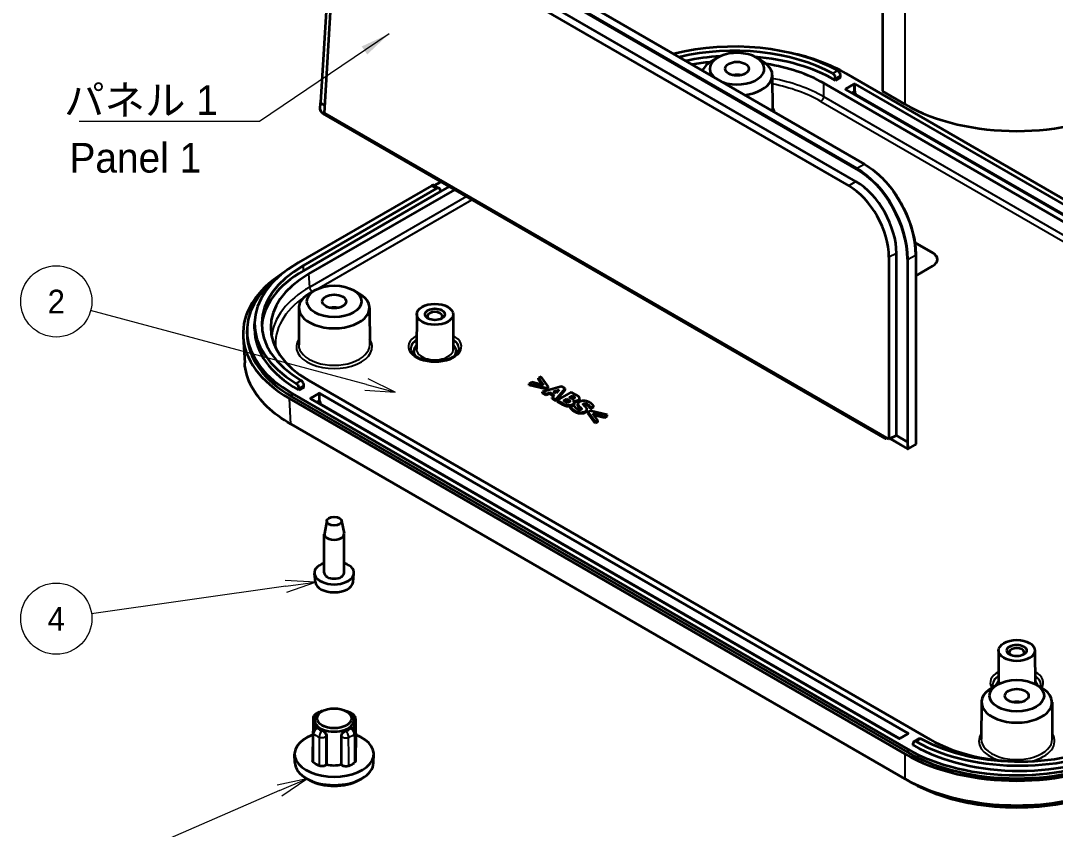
# Model space of a CAD drawing. Header units: millimetres. Extents: x 22 to 3190, y 12 to 574.
# Drawn here: x 352 to 482.8, y 123.3 to 225.4 of the extents above; entities that cross this region are included whole.
import ezdxf

# ---------------------------------------------------------------- set-up
doc = ezdxf.new("R2010")
doc.units = ezdxf.units.MM
doc.header["$LTSCALE"] = 1.5
for name, color, linetype, lineweight in [('Symbol (ISO)', 7, 'Continuous', 18), ('Visible (ISO)', 7, 'Continuous', 35), ('Visible Narrow (ISO)', 7, 'Continuous', 25)]:
    doc.layers.add(name, color=color, linetype=linetype, lineweight=lineweight)
doc.layers.add('Symbol (TK)', color=100, linetype='Continuous', lineweight=18, true_color=0x00ff3f)
doc.styles.add('Note Text (TK)', font='')
doc.styles.add('Note Text (TK2)', font='')
doc.styles.get('Note Text (TK)').set_extended_font_data('MS PGothic')
doc.styles.get('Note Text (TK2)').set_extended_font_data('MS PGothic')
doc.dimstyles.new('Default - Method 1b (TK)$7', dxfattribs={"dimscale": 1.5, "dimtxt": 2.5, "dimasz": 2.5, "dimexe": 1, "dimexo": 1.5, "dimgap": 1, "dimtad": 1, "dimtoh": 1, "dimrnd": 1e-08, "dimdsep": 46, "dimtxsty": 'Note Text (TK)', "dimcen": 0.09, "dimdle": 5, "dimclrd": 256, "dimclre": 100, "dimclrt": 7, "dimadec": 1, "dimazin": 1, "dimtfac": 1, "dimtmove": 0, "dimatfit": 3, "dimfxl": 1, "dimtolj": 1, "dimlwd": -1, "dimlwe": -1, "dimarcsym": 0})

# ---------------------------------------------------------------- blocks, each defined once
blk = doc.blocks.new('バルーン3')
at = {"layer": 'Symbol (TK)', "color": 100, "true_color": 0x00ff40}
for p, q in [((263.811, 119.648), (240.561, 125.878)), ((263.811, 119.648), (266.226, 119.001)), ((266.226, 119.001), (263.94, 120.131)), ((263.682, 119.165), (266.226, 119.001))]:
    blk.add_line(p, q, dxfattribs=at)
at = {"layer": 'Symbol (TK)'}
blk.add_circle((237.674, 126.651), 3, dxfattribs=at)
at = {"layer": 'Symbol (TK)', "color": 7, "insert": (237.674, 126.634), "char_height": 2, "attachment_point": 5, "style": 'Note Text (TK2)'}
blk.add_mtext('2', dxfattribs=at)
blk = doc.blocks.new('バルーン4')
at = {"layer": 'Symbol (TK)', "color": 100, "true_color": 0x00ff40}
for p, q in [((259.501, 103.017), (256.955, 103.163)), ((257.025, 102.667), (259.501, 103.017)), ((257.095, 102.172), (259.501, 103.017)), ((257.025, 102.667), (240.638, 100.356))]:
    blk.add_line(p, q, dxfattribs=at)
at = {"layer": 'Symbol (TK)'}
blk.add_circle((237.674, 99.938), 3, dxfattribs=at)
at = {"layer": 'Symbol (TK)', "color": 7, "insert": (237.674, 99.921), "char_height": 2, "attachment_point": 5, "style": 'Note Text (TK2)'}
blk.add_mtext('4', dxfattribs=at)
blk = doc.blocks.new('バルーン5')
at = {"layer": 'Symbol (TK)', "color": 100, "true_color": 0x00ff40}
for p, q in [((258.783, 86.46), (256.291, 85.923)), ((256.49, 85.464), (258.783, 86.46)), ((256.689, 85.005), (258.783, 86.46)), ((256.49, 85.464), (240.417, 78.486))]:
    blk.add_line(p, q, dxfattribs=at)
at = {"layer": 'Symbol (TK)'}
blk.add_circle((237.674, 77.295), 3, dxfattribs=at)
at = {"layer": 'Symbol (TK)', "color": 7, "insert": (237.674, 77.289), "char_height": 2, "attachment_point": 5, "style": 'Note Text (TK2)'}
blk.add_mtext('5', dxfattribs=at)

msp = doc.modelspace()

# ---------------------------------------------------------------- linework, layer by layer
at = {"layer": 'Visible (ISO)'}
for p, q in [((399.1841, 241.6494), (458.6608, 207.3106)), ((457.5745, 205.1152), (398.0979, 239.4541)), ((460.9403, 239.5493), (460.928, 216.5094)), ((397.1781, 238.923), (456.6547, 204.5842)), ((391.249, 237.3777), (389.9025, 215.0782)), ((390.39, 213.755), (391.7325, 235.9905)), ((440.1166, 220.783), (439.4096, 220.3791)), ((444.9699, 220.783), (445.677, 220.3791)), ((446.9985, 218.5602), (447.0275, 214.027)), ((455.6247, 218.2649), (455.6247, 218.5099)), ((534.1136, 173.8475), (456.3318, 218.7548)), ((453.4963, 217.5342), (531.9994, 172.2104)), ((454.9883, 217.8975), (454.9176, 217.9383)), ((455.6247, 218.2649), (454.9883, 217.8975)), ((454.9883, 217.8975), (454.9883, 218.1424)), ((456.2965, 216.8156), (457.3218, 217.4076)), ((457.4632, 217.4076), (531.7801, 174.5007)), ((530.6134, 173.8271), (456.2965, 216.734)), ((463.7651, 214.8715), (460.928, 216.5094)), ((389.8781, 214.2832), (389.9025, 215.0772)), ((389.9316, 215.0338), (389.9317, 215.0338)), ((389.9317, 215.0338), (390.4491, 214.735)), ((390.2108, 213.6922), (461.2673, 172.6677)), ((461.7429, 172.5594), (390.39, 213.755)), ((403.9352, 204.5886), (387.1061, 194.8723)), ((387.7425, 194.5049), (404.5716, 204.2212)), ((388.4425, 193.4393), (406.8661, 204.0762)), ((404.2816, 204.6253), (405.0984, 205.0968)), ((404.9216, 204.2558), (404.2852, 204.6233)), ((406.159, 204.4845), (405.0666, 203.8537)), ((405.0666, 203.8537), (387.7425, 193.8517)), ((405.0666, 203.8537), (405.0666, 203.9354)), ((465.0119, 197.4135), (467.292, 196.097)), ((465.0183, 197.3689), (467.292, 196.0562)), ((461.7452, 195.5687), (461.7429, 172.5594)), ((462.6937, 173.0246), (462.696, 196.0448)), ((465.1297, 195.8557), (465.1273, 171.9353)), ((467.292, 194.464), (465.1294, 193.2155)), ((389.2049, 191.3892), (388.4979, 190.9852)), ((394.0582, 191.3892), (394.7653, 190.9852)), ((387.1764, 189.1663), (387.1465, 184.5111)), ((396.0868, 189.1663), (396.1166, 184.5111)), ((402.0595, 188.3452), (402.0313, 183.9506)), ((406.6595, 188.3452), (406.6877, 183.9506)), ((381.5704, 186.5032), (381.5704, 187.1564)), ((380.6169, 185.8908), (380.6169, 186.2991)), ((380.1219, 185.4883), (380.3195, 182.2213)), ((417.7902, 180.4549), (417.4622, 180.2655)), ((418.6813, 179.2093), (417.7902, 180.4549)), ((387.8132, 179.1139), (387.8132, 179.3589)), ((466.9456, 134.6516), (388.4425, 179.9753)), ((416.5912, 179.7627), (416.2631, 179.5733)), ((416.2631, 179.41), (416.2631, 179.5733)), ((416.2631, 179.5733), (418.4205, 179.0588)), ((418.4205, 178.8955), (416.2631, 179.41)), ((418.0911, 179.3996), (416.5912, 179.7627)), ((417.4622, 180.2655), (418.0911, 179.3996)), ((417.4622, 180.1022), (417.4622, 180.2655)), ((417.9472, 179.4344), (417.4622, 180.1022)), ((420.343, 179.2391), (417.9779, 178.5634)), ((418.4205, 179.0588), (418.6813, 179.2093)), ((418.6813, 179.046), (418.6813, 179.2093)), ((420.8272, 178.9596), (420.343, 179.2391)), ((386.3283, 178.3382), (464.11, 133.4309)), ((464.11, 133.0227), (386.3283, 177.93)), ((387.1768, 178.7465), (387.1061, 178.7873)), ((387.8132, 179.1139), (387.1768, 178.7465)), ((387.1768, 178.7465), (387.1768, 178.9914)), ((388.6617, 177.7667), (389.687, 178.3586)), ((389.8285, 178.3586), (464.1454, 135.4517)), ((417.9779, 178.5634), (418.422, 178.307)), ((417.9779, 178.4001), (417.9779, 178.5634)), ((418.422, 178.1437), (417.9779, 178.4001)), ((418.4205, 178.8955), (418.4205, 179.0588)), ((418.6813, 179.046), (418.4205, 178.8955)), ((418.422, 178.307), (418.8947, 178.4509)), ((418.422, 178.1437), (418.422, 178.307)), ((418.8947, 178.2876), (418.422, 178.1437)), ((418.8947, 178.4509), (419.4506, 178.13)), ((418.8947, 178.2876), (418.8947, 178.4509)), ((419.3523, 178.0234), (418.8947, 178.2876)), ((419.4506, 178.13), (419.1999, 177.8579)), ((419.1999, 177.8579), (419.6568, 177.5941)), ((419.1999, 177.6946), (419.1999, 177.8579)), ((419.3116, 178.5808), (420.078, 178.8132)), ((419.674, 178.3715), (419.3116, 178.5808)), ((419.8713, 178.5872), (419.497, 178.4737)), ((419.6568, 177.5941), (420.8272, 178.9596)), ((420.8272, 178.7963), (419.6568, 177.4308)), ((420.078, 178.8132), (419.674, 178.3715)), ((421.6008, 178.5129), (419.833, 177.4923)), ((420.8272, 178.7963), (420.8272, 178.9596)), ((421.3444, 177.8554), (421.7197, 178.0721)), ((421.4003, 177.8232), (421.3444, 177.8554)), ((421.7197, 177.9088), (421.4862, 177.774)), ((422.224, 178.1532), (421.6008, 178.5129)), ((421.7197, 177.9088), (421.7197, 178.0721)), ((421.7197, 178.0721), (421.7498, 178.0547)), ((421.7498, 177.8914), (421.7197, 177.9088)), ((422.0091, 177.797), (422.0091, 177.8786)), ((463.7651, 132.8136), (385.9661, 177.7308)), ((462.9786, 134.7781), (388.6617, 177.685)), ((419.6568, 177.4308), (419.1999, 177.6946)), ((419.6568, 177.4308), (419.6568, 177.5941)), ((419.833, 177.4923), (420.5393, 177.0846)), ((419.833, 177.329), (419.833, 177.4923)), ((420.5393, 176.9213), (419.833, 177.329)), ((420.5966, 177.4237), (421.0421, 177.6809)), ((420.6209, 177.4096), (420.5966, 177.4237)), ((421.0421, 177.5176), (420.7383, 177.3422)), ((421.0421, 177.5176), (421.0421, 177.6809)), ((421.0421, 177.6809), (421.1238, 177.6338)), ((421.1238, 177.4705), (421.0421, 177.5176)), ((421.4046, 177.3087), (421.4046, 177.4501)), ((421.9303, 176.8886), (421.5091, 176.6454)), ((421.5091, 176.4821), (421.5091, 176.6454)), ((421.8544, 177.4452), (421.863, 177.4501)), ((421.863, 177.4375), (421.863, 177.4501)), ((421.9704, 176.8654), (421.9303, 176.8886)), ((421.9767, 177.0633), (421.9767, 177.2266)), ((422.4342, 176.8552), (422.4342, 177.0185)), ((422.654, 177.578), (422.654, 177.7413)), ((423.9803, 176.5718), (424.019, 176.5494)), ((423.9803, 176.4085), (423.9803, 176.5718)), ((424.019, 176.5494), (424.4229, 176.7827)), ((424.4229, 176.6194), (424.019, 176.3861)), ((424.019, 176.3861), (424.019, 176.5494)), ((424.4229, 176.6194), (424.4229, 176.7827)), ((423.5749, 176.1881), (423.5749, 176.3514)), ((423.9831, 176.1483), (423.7224, 175.9978)), ((423.7224, 175.8345), (423.7224, 175.9978)), ((423.7224, 175.9978), (424.6135, 174.7522)), ((424.6135, 174.5889), (423.7224, 175.8345)), ((424.019, 176.3861), (423.9803, 176.4085)), ((426.1406, 175.6339), (423.9831, 176.1483)), ((424.3098, 175.8076), (425.8125, 175.4445)), ((424.9415, 174.9416), (424.3098, 175.8076)), ((425.8125, 175.2812), (424.4544, 175.6093)), ((425.8125, 175.4445), (426.1406, 175.6339)), ((426.1406, 175.4706), (425.8125, 175.2812)), ((425.8125, 175.2812), (425.8125, 175.4445)), ((426.1406, 175.4706), (426.1406, 175.6339)), ((463.7404, 129.6754), (386.1884, 174.4501)), ((424.6135, 174.7522), (424.9415, 174.9416)), ((424.9415, 174.7783), (424.6135, 174.5889)), ((424.6135, 174.5889), (424.6135, 174.7522)), ((424.9415, 174.7783), (424.9415, 174.9416)), ((461.4647, 172.72), (461.3646, 172.6662)), ((462.6937, 173.0246), (461.7429, 172.5594)), ((461.8934, 172.633), (464.0834, 171.3686)), ((462.6937, 173.0246), (464.038, 172.2485)), ((464.038, 172.2485), (464.0381, 172.2484)), ((464.1807, 171.3671), (465.0746, 171.8472)), ((390.6972, 162.2719), (390.3891, 160.6585)), ((392.5659, 162.2719), (392.874, 160.6585)), ((390.3816, 155.6804), (390.3816, 160.5794)), ((392.8816, 155.6804), (392.8816, 160.5794)), ((389.2508, 154.5249), (389.1364, 155.5912)), ((394.0123, 154.5249), (394.1268, 155.5912)), ((475.5986, 145.8874), (475.5714, 141.6374)), ((480.1986, 145.8874), (480.2258, 141.6374)), ((475.472, 141.5829), (474.7649, 141.1789)), ((480.3252, 141.5829), (481.0323, 141.1789)), ((473.4434, 139.3601), (473.4135, 134.7048)), ((482.3538, 139.3601), (482.3837, 134.7048)), ((388.9684, 137.3062), (388.959, 135.7582)), ((390.1044, 138.2003), (389.8923, 138.0791)), ((393.1587, 138.2003), (393.3709, 138.0791)), ((389.1588, 137.0696), (389.1521, 136.0264)), ((389.4296, 136.1493), (389.3896, 136.1401)), ((393.8006, 136.1117), (393.8398, 136.1019)), ((394.1043, 137.0696), (394.1115, 135.9513)), ((394.3395, 137.2707), (394.3615, 133.6807)), ((388.9237, 135.5589), (388.9017, 131.9589)), ((390.65, 135.0981), (390.6408, 131.4933)), ((392.554, 131.477), (392.5455, 135.082)), ((394.2947, 135.5233), (394.3165, 131.9229)), ((464.1454, 135.3701), (463.1201, 134.7781)), ((465.5571, 134.7621), (464.9207, 134.3947)), ((464.8171, 133.9208), (464.8171, 134.1658)), ((464.8878, 133.88), (464.8171, 133.9208)), ((386.6546, 131.7216), (386.632, 132.7829)), ((396.6085, 131.7216), (396.6312, 132.7829)), ((390.6408, 131.4933), (390.629, 131.4775)), ((392.565, 131.461), (392.554, 131.477)), ((388.5284, 129.4924), (388.1752, 129.6893)), ((394.7347, 129.4924), (395.088, 129.6893))]:
    msp.add_line(p, q, dxfattribs=at)
for centre, radius, start, end in [((461.3173, 172.7543), 0.1, 240, 298.23701), ((464.1334, 171.4552), 0.1, 240, 298.23701), ((465.0273, 171.9353), 0.1, 298.23701, 359.994392), ((391.6316, 157.2318), 4, 259.468428, 280.531572), ((389.5684, 137.3026), 0.6, 127.648835, 179.652603), ((390.1492, 137.6281), 0.6, 89.481638, 112.098544), ((393.1756, 137.6023), 0.6, 66.631801, 91.887847), ((393.7395, 137.267), 0.6, 0.351639, 50.615344), ((389.5237, 135.5553), 0.6, 102.909818, 179.649347), ((393.6947, 135.5197), 0.6, 0.34635, 76.006685)]:
    msp.add_arc(centre, radius, start, end, dxfattribs=at)
for centre, major_axis, ratio, start_param, end_param in [((442.1897, 211.243), (-18.9, 0), 0.57735027, 3.94815642, 5.1280125), ((442.1897, 211.243), (18, 0), 0.57735027, 0.80762222, 1.96696507), ((442.5433, 219.3672), (-3.45, 0), 0.57735027, 1.00192683, 6.85205481), ((442.5433, 210.794), (19.5, 0), 0.57735027, 0.78539816, 1.22089547), ((442.1897, 210.5898), (-18, 0), 0.57735027, 4.81161772, 5.06001801), ((441.8362, 210.7858), (-16.5, 0), 0.5780539, 4.87810831, 5.01726107), ((442.5433, 218.5507), (-4.4552, 0), 0.57735027, 5.49252352, 6.05855382), ((442.5433, 218.5507), (4.4552, 0), 0.57735027, 4.93702046, 7.07384709), ((442.1897, 210.5898), (-18, 0), 0.57735027, 3.92699082, 4.566657), ((441.8362, 210.7858), (-16.5, 0), 0.5780539, 3.9275998, 4.4414363), ((442.5433, 217.7342), (1.5, 0), 0.57735027, 1.23095942, 1.91063324), ((454.6348, 218.3466), (0.25, -0.433), 0.57735027, 0.78539816, 1.42889927), ((455.2712, 218.714), (-0.25, 0.433), 0.57735027, 3.92699082, 4.57049193), ((457.3925, 217.3668), (-0.1, 0), 0.57735027, 3.92699082, 5.49778714), ((456.3672, 216.7748), (-0.1, 0), 0.57735027, 5.49778714, 7.06858347), ((390.0024, 215.0732), (0.0999, -0.0045), 0.58691463, 3.13288262, 3.9524757), ((477.8986, 223.0514), (20, 0), 0.5780539, 3.9275998, 5.49717816), ((403.9352, 204.017), (0.35, 0.6062), 0.57735027, 0, 0.78539816), ((404.5716, 203.6496), (0.35, 0.6062), 0.57735027, 5.49778714, 7.06858347), ((456.4708, 198.395), (3.5269, -6.5675), 0.5971478, 0.83824004, 2.37426777), ((457.3895, 198.8884), (-3.5484, 6.6075), 0.5971478, 3.97983269, 5.51586042), ((400.4704, 187.1564), (-18.9, 0), 0.57735027, 5.49778714, 7.04741787), ((465.8778, 195.2805), (2, 0), 0.57735027, 5.49778714, 7.06858347), ((465.8778, 195.2397), (2, 0), 0.57735027, 0.01767859, 0.78539816), ((400.1341, 185.8908), (-20.0244, 0), 0.5766475, 5.55564647, 7.06797448), ((400.4704, 187.1564), (-18, 0), 0.57735027, 5.49778714, 7.04635942), ((400.4704, 186.5032), (-18, 0), 0.57735027, 5.49778714, 6.25175316), ((400.1169, 186.2991), (-19.5, 0), 0.57735027, 5.6091927, 7.06858347), ((400.1311, 186.7073), (-16.5201, 0), 0.5766475, 5.49839613, 7.06797448), ((391.6316, 189.1568), (-4.4552, 0), 0.57735027, 5.49252352, 10.21543974), ((391.6316, 188.3403), (1.5, 0), 0.57735027, 1.23095942, 1.91063324), ((404.3595, 188.0954), (-0.95, 0), 0.57735027, 2.50375661, 6.92102135), ((400.1169, 185.8908), (-19.5, 0), 0.57735027, 0, 0.78539816), ((400.4704, 186.5032), (-18.9, 0), 0.57735027, 0, 0.78539816), ((404.3595, 183.6455), (-2.68, 0), 0.57735027, 5.76276025, 6.64540414), ((404.3595, 183.6455), (2.68, 0), 0.57735027, 5.92096648, 6.80361036), ((386.8232, 179.1956), (0.25, -0.433), 0.57735027, 0.78539816, 1.42889927), ((387.4596, 179.563), (-0.25, 0.433), 0.57735027, 3.92699082, 4.57049193), ((389.7577, 178.3178), (-0.1, 0), 0.57735027, 3.92699082, 5.49778714), ((388.7324, 177.7259), (-0.1, 0), 0.57735027, 5.49778714, 7.06858347), ((464.1087, 172.2879), (0.1, 0.0015), 0.54677572, 3.91953795, 5.49033418), ((391.6316, 160.5794), (-1.25, 0), 0.57735027, 6.17336313, 9.53460014), ((391.6316, 155.6804), (-2.5, 0), 0.57735027, 5.23598776, 10.47197551), ((391.6316, 155.6804), (-1.25, 0), 0.57735027, 0, 3.14159265), ((391.6316, 154.61), (-2.3853, 0), 0.57735027, 0.06190336, 3.0796893), ((477.8986, 145.6375), (-0.95, 0), 0.57735027, 2.50375661, 6.92102135), ((477.8986, 141.1876), (-2.68, 0), 0.57735027, 5.76276025, 6.10461698), ((477.8986, 141.1876), (2.68, 0), 0.57735027, 0.17856832, 0.52042505), ((477.8986, 139.3505), (-4.4552, 0), 0.57735027, 5.49252352, 10.21543974), ((477.8986, 138.534), (1.5, 0), 0.57735027, 1.23095942, 1.91063324), ((391.6316, 137.0643), (-2.4728, 0), 0.57735027, 5.49252352, 10.21543974), ((391.6316, 136.901), (2.4738, 0), 0.57735027, 3.76449751, 4.05992954), ((391.6316, 136.901), (2.4738, 0), 0.57735027, 5.33529383, 5.63072587), ((391.6316, 132.8185), (5, 0), 0.57735027, 2.14356424, 7.27870533), ((463.0494, 134.819), (0.1, 0), 0.57735027, 3.92699082, 5.49778714), ((464.0747, 135.4109), (0.1, 0), 0.57735027, 5.49778714, 7.06858347), ((478.2522, 142.2491), (18, 0), 0.57735027, 3.94921487, 5.49778714), ((477.8986, 141.3918), (-19.5, 0), 0.57735027, 0.78539816, 2.35619449), ((465.1707, 133.9616), (-0.25, 0.433), 0.57735027, 0.14189705, 0.78539816), ((478.2522, 141.5959), (-18.9, 0), 0.57735027, 0.78539816, 2.35619449), ((478.2522, 142.2491), (-18.9, 0), 0.57735027, 0.80656376, 2.35619449), ((478.6057, 141.4), (16.5, 0), 0.5780539, 3.9275998, 4.73074737), ((477.8986, 140.9935), (-20, 0), 0.5780539, 0.78600715, 2.3555855), ((477.8986, 140.9835), (-19.5, 0), 0.57735027, 0.78539816, 2.35619449), ((391.6316, 131.757), (4.9773, 0), 0.57735027, 3.15393556, 6.2708424), ((391.6316, 132.8185), (-3.2, 0), 0.57735027, 0.61078922, 0.93045252), ((391.6316, 132.8185), (-2.5, 0), 0.57735027, 1.16331995, 1.94871811), ((391.6316, 132.8185), (-3.2, 0), 0.57735027, 2.18158554, 2.50124885), ((391.6316, 131.3489), (4.4686, 0), 0.57735027, 3.94475696, 5.480021)]:
    msp.add_ellipse(centre, major_axis=major_axis, ratio=ratio, start_param=start_param, end_param=end_param, dxfattribs=at)
for centre, major_axis in [((442.5433, 219.3672), (-1.5, 0)), ((391.6316, 189.9733), (-3.45, 0)), ((391.6316, 189.9733), (-1.5, 0)), ((404.3595, 188.3403), (-2.3, 0)), ((404.3595, 188.3403), (-1.25, 0)), ((391.6316, 162.2124), (-0.94, 0)), ((477.8986, 145.8825), (-2.3, 0)), ((477.8986, 145.8825), (-1.25, 0)), ((477.8986, 140.167), (-3.45, 0)), ((477.8986, 140.167), (-1.5, 0)), ((391.6316, 137.3093), (-2.1712, 0))]:
    msp.add_ellipse(centre, major_axis=major_axis, ratio=0.57735027, dxfattribs=at)
for points, degree, knots in [([(454.6316, 218.753), (454.677, 218.7279), (454.7252, 218.6908), (454.8133, 218.5995), (454.8533, 218.5452), (454.8964, 218.4708), (454.9074, 218.4498), (454.9176, 218.4282)], 3, [0.0753607479, 0.0753607479, 0.0753607479, 0.0753607479, 0.0941965026, 0.0941965026, 0.1130322572, 0.1130322572, 0.1199794228, 0.1199794228, 0.1199794228, 0.1199794228]), ([(455.554, 218.7956), (455.5438, 218.8172), (455.5327, 218.8383), (455.4897, 218.9126), (455.4497, 218.9669), (455.3616, 219.0583), (455.3135, 219.0954), (455.2682, 219.1205)], 3, [-0.1199769238, -0.1199769238, -0.1199769238, -0.1199769238, -0.1130298143, -0.1130298143, -0.0941941917, -0.0941941917, -0.0753585691, -0.0753585691, -0.0753585691, -0.0753585691]), ([(390.2108, 213.6922), (390.1725, 213.7143), (390.1361, 213.7424), (390.0683, 213.8075), (390.037, 213.8446), (389.9814, 213.9248), (389.9571, 213.9679), (389.9174, 214.0568), (389.902, 214.1026), (389.8817, 214.1939), (389.8768, 214.2393), (389.8781, 214.2832)], 3, [0, 0, 0, 0, 0.32111298, 0.32111298, 0.64222597, 0.64222597, 0.96333895, 0.96333895, 1.28445193, 1.28445193, 1.60556492, 1.60556492, 1.60556492, 1.60556492]), ([(458.6608, 207.3106), (459.3494, 206.913), (460.0324, 206.3915), (461.3259, 205.1491), (461.9362, 204.4284), (463.0283, 202.8545), (463.5099, 202.0015), (464.3001, 200.2419), (464.6085, 199.3355), (465.0233, 197.5528), (465.1297, 196.6767), (465.1297, 195.8557)], 3, [1.57079633, 1.57079633, 1.57079633, 1.57079633, 1.87800187, 1.87800187, 2.18520742, 2.18520742, 2.49241297, 2.49241297, 2.79961851, 2.79961851, 3.10682406, 3.10682406, 3.10682406, 3.10682406]), ([(407.4095, 184.0129), (407.4095, 183.8232), (407.3448, 183.6294), (407.0862, 183.2784), (406.9209, 183.1245), (406.5097, 182.8546), (406.2687, 182.7374), (405.728, 182.5478), (405.4281, 182.4757), (404.7993, 182.3867), (404.4702, 182.3702), (403.8189, 182.3957), (403.4968, 182.4378), (402.8954, 182.5749), (402.6161, 182.6698), (402.1304, 182.8981), (401.9236, 183.0312), (401.5979, 183.316), (401.48, 183.4672), (401.3403, 183.7502), (401.3095, 183.882), (401.3095, 184.0129)], 3, [5.49778714, 5.49778714, 5.49778714, 5.49778714, 5.89999016, 5.89999016, 6.21933772, 6.21933772, 6.52278106, 6.52278106, 6.82819622, 6.82819622, 7.13620165, 7.13620165, 7.4448295, 7.4448295, 7.75187907, 7.75187907, 8.05592766, 8.05592766, 8.3617475, 8.3617475, 8.6393798, 8.6393798, 8.6393798, 8.6393798]), ([(386.1637, 174.4643), (383.876, 175.785), (382.1556, 177.4311), (380.6779, 180.1892), (380.3815, 181.2029), (380.3196, 182.2214)], 3, [-0.7830483, -0.7830483, -0.7830483, -0.7830483, -0.298898562, -0.298898562, -0.03477827, -0.03477827, -0.03477827, -0.03477827]), ([(386.8262, 179.6055), (386.8697, 179.5794), (386.9163, 179.5413), (387.0024, 179.4488), (387.042, 179.3943), (387.0848, 179.3198), (387.0959, 179.2988), (387.1061, 179.2772)], 3, [0.0753585691, 0.0753585691, 0.0753585691, 0.0753585691, 0.0941941917, 0.0941941917, 0.1130298143, 0.1130298143, 0.1199769238, 0.1199769238, 0.1199769238, 0.1199769238]), ([(387.7425, 179.6446), (387.7323, 179.6662), (387.7212, 179.6873), (387.6784, 179.7618), (387.6388, 179.8163), (387.5527, 179.9088), (387.5062, 179.9468), (387.4628, 179.973)], 3, [-0.1199794228, -0.1199794228, -0.1199794228, -0.1199794228, -0.1130322572, -0.1130322572, -0.0941965026, -0.0941965026, -0.0753607479, -0.0753607479, -0.0753607479, -0.0753607479]), ([(421.9721, 177.7558), (421.9532, 177.7716), (421.8687, 177.8228), (421.7498, 177.8914)], 2, [0.56044006, 0.56044006, 0.56044006, 1, 2, 2, 2]), ([(421.3942, 177.2989), (421.3675, 177.3267), (421.2412, 177.4026), (421.1238, 177.4705)], 2, [0.18240068, 0.18240068, 0.18240068, 1, 2, 2, 2]), ([(421.9767, 177.0633), (421.9767, 177.056), (421.9675, 176.9304), (421.787, 176.8262)], 2, [0.93814433, 0.93814433, 0.93814433, 1, 2, 2, 2]), ([(422.4847, 177.3646), (422.3558, 177.2901), (422.0806, 177.2551), (421.9725, 177.2675)], 2, [0, 0, 0, 1, 1.66298984, 1.66298984, 1.66298984]), ([(422.654, 177.578), (422.654, 177.541), (422.5964, 177.4291), (422.4847, 177.3646)], 2, [0.53781513, 0.53781513, 0.53781513, 1, 2, 2, 2]), ([(423.5749, 176.1881), (423.5749, 176.1687), (423.5491, 176.0338), (423.3657, 175.9279)], 2, [0.83937824, 0.83937824, 0.83937824, 1, 2, 2, 2]), ([(386.1884, 174.4501), (386.1842, 174.4525), (386.1801, 174.4548), (386.1719, 174.4596), (386.1678, 174.462), (386.1637, 174.4643)], 3, [-0.78478917581, -0.78478917581, -0.78478917581, -0.78478917581, -0.78391873811, -0.78391873811, -0.7830483004, -0.7830483004, -0.7830483004, -0.7830483004]), ([(389.2019, 137.7776), (389.2445, 137.8105), (389.2883, 137.8421), (389.3782, 137.903), (389.4243, 137.9324), (389.5187, 137.9887), (389.567, 138.0158), (389.6656, 138.0677), (389.7159, 138.0925), (389.8183, 138.1399), (389.8705, 138.1625), (389.9235, 138.184)], 3, [2.983883404, 2.983883404, 2.983883404, 2.983883404, 3.046967104, 3.046967104, 3.110050804, 3.110050804, 3.173134503, 3.173134503, 3.236218203, 3.236218203, 3.299301903, 3.299301903, 3.299301903, 3.299301903]), ([(393.4136, 138.1531), (393.4658, 138.1305), (393.5171, 138.1069), (393.6177, 138.0574), (393.6671, 138.0315), (393.7638, 137.9775), (393.8111, 137.9494), (393.9034, 137.8909), (393.9485, 137.8605), (394.0362, 137.7974), (394.0788, 137.7647), (394.1202, 137.7307)], 3, [4.554679731, 4.554679731, 4.554679731, 4.554679731, 4.617763431, 4.617763431, 4.680847131, 4.680847131, 4.74393083, 4.74393083, 4.80701453, 4.80701453, 4.87009823, 4.87009823, 4.87009823, 4.87009823]), ([(389.4297, 136.1491), (389.4485, 136.1534), (389.4705, 136.1517), (389.5331, 136.1313), (389.5774, 136.1038), (389.6221, 136.068), (389.6222, 136.0679), (389.6224, 136.0678)], 3, [0.238043755, 0.238043755, 0.238043755, 0.238043755, 0.252913928, 0.252913928, 0.2757891598, 0.2757891598, 0.2758675827, 0.2758675827, 0.2758675827, 0.2758675827]), ([(393.5973, 136.0339), (393.5974, 136.034), (393.5976, 136.0341), (393.644, 136.0691), (393.6904, 136.0958), (393.7566, 136.1154), (393.7803, 136.1165), (393.8005, 136.1115)], 3, [-0.0910064301, -0.0910064301, -0.0910064301, -0.0910064301, -0.0909280072, -0.0909280072, -0.0680527755, -0.0680527755, -0.0528394013, -0.0528394013, -0.0528394013, -0.0528394013]), ([(390.1296, 135.7661), (390.1298, 135.7661), (390.13, 135.766), (390.1908, 135.7391), (390.2578, 135.7003), (390.3847, 135.6045), (390.4445, 135.5474), (390.5394, 135.4312), (390.581, 135.3646), (390.6364, 135.229), (390.6501, 135.1598), (390.65, 135.0981)], 3, [-0.0910064301, -0.0910064301, -0.0910064301, -0.0910064301, -0.0909280072, -0.0909280072, -0.0680527755, -0.0680527755, -0.0451775437, -0.0451775437, -0.0225887718, -0.0225887718, 0, 0, 0, 0]), ([(392.5455, 135.082), (392.5454, 135.1437), (392.5593, 135.2126), (392.6154, 135.3473), (392.6576, 135.4131), (392.754, 135.5277), (392.8147, 135.5838), (392.9439, 135.6774), (393.0122, 135.715), (393.0744, 135.7408), (393.0746, 135.7409), (393.0748, 135.741)], 3, [0.1848611526, 0.1848611526, 0.1848611526, 0.1848611526, 0.2074499244, 0.2074499244, 0.2300386963, 0.2300386963, 0.252913928, 0.252913928, 0.2757891598, 0.2757891598, 0.2758675827, 0.2758675827, 0.2758675827, 0.2758675827]), ([(465.5571, 134.7621), (465.5571, 134.7621), (465.5571, 134.7621), (465.5886, 134.7803), (465.6286, 134.7889), (465.7167, 134.7808), (465.7648, 134.7642), (465.8102, 134.7391)], 3, [-0.1130328633, -0.1130328633, -0.1130328633, -0.1130328633, -0.1130322572, -0.1130322572, -0.0941965026, -0.0941965026, -0.0753607479, -0.0753607479, -0.0753607479, -0.0753607479]), ([(394.3615, 133.6807), (394.3616, 133.6609), (394.3588, 133.6411), (394.3442, 133.5915), (394.3286, 133.5624), (394.3067, 133.5349)], 3, [0.0365512517, 0.0365512517, 0.0365512517, 0.0365512517, 0.0468767589, 0.0468767589, 0.0626773697, 0.0626773697, 0.0626773697, 0.0626773697]), ([(465.1737, 134.3716), (465.1283, 134.3967), (465.0802, 134.4134), (464.9922, 134.4214), (464.9522, 134.4128), (464.9091, 134.388), (464.898, 134.3797), (464.8878, 134.3699)], 3, [0.0753585691, 0.0753585691, 0.0753585691, 0.0753585691, 0.0941941917, 0.0941941917, 0.1130298143, 0.1130298143, 0.1199769238, 0.1199769238, 0.1199769238, 0.1199769238]), ([(389.0101, 131.759), (388.9653, 131.7959), (388.9335, 131.8376), (388.9064, 131.907), (388.9015, 131.9329), (388.9017, 131.9589)], 3, [0, 0, 0, 0, 0.02343837, 0.02343837, 0.0369776049, 0.0369776049, 0.0369776049, 0.0369776049]), ([(390.629, 131.4775), (390.5981, 131.4361), (390.5534, 131.3986), (390.4416, 131.3355), (390.3756, 131.3106), (390.2308, 131.2768), (390.1533, 131.2682), (390.0115, 131.2686), (389.9483, 131.2746), (389.8275, 131.2979), (389.7707, 131.3151), (389.7197, 131.337)], 3, [0, 0, 0, 0, 0.023439319, 0.023439319, 0.046878463, 0.046878463, 0.070317259, 0.070317259, 0.089419158, 0.089419158, 0.108521052, 0.108521052, 0.108521052, 0.108521052]), ([(393.4668, 131.3051), (393.4028, 131.2792), (393.3307, 131.2608), (393.1782, 131.241), (393.0994, 131.2398), (392.9453, 131.2549), (392.8716, 131.271), (392.7513, 131.3143), (392.7029, 131.3386), (392.6213, 131.3951), (392.5885, 131.4269), (392.565, 131.461)], 3, [0, 0, 0, 0, 0.02343837, 0.02343837, 0.046876759, 0.046876759, 0.070315421, 0.070315421, 0.08941818, 0.08941818, 0.108520995, 0.108520995, 0.108520995, 0.108520995]), ([(394.3165, 131.9229), (394.3165, 131.9219), (394.3165, 131.9209), (394.3162, 131.8832), (394.3057, 131.8467), (394.2653, 131.777), (394.2357, 131.7442), (394.1976, 131.7147)], 3, [0.0698114962, 0.0698114962, 0.0698114962, 0.0698114962, 0.0703172589, 0.0703172589, 0.0894191582, 0.0894191582, 0.1085210517, 0.1085210517, 0.1085210517, 0.1085210517]), ([(463.7651, 129.6612), (463.761, 129.6635), (463.7569, 129.6659), (463.7486, 129.6707), (463.7445, 129.673), (463.7404, 129.6754)], 3, [0.78304830039, 0.78304830039, 0.78304830039, 0.78304830039, 0.7839187381, 0.7839187381, 0.78478917581, 0.78478917581, 0.78478917581, 0.78478917581]), ([(492.0321, 129.6612), (489.7445, 128.3402), (486.893, 127.3467), (481.8935, 126.4538), (479.8962, 126.2795), (477.8986, 126.2795), (475.901, 126.2795), (473.9037, 126.4538), (470.4442, 127.0717), (468.952, 127.4584), (466.1829, 128.4248), (464.9048, 129.0031), (463.7651, 129.6612)], 3, [-0.7830483, -0.7830483, -0.7830483, -0.7830483, -0.29889856, -0.29889856, 0, 0, 0, 0.29889856, 0.29889856, 0.54184387, 0.54184387, 0.7830483, 0.7830483, 0.7830483, 0.7830483]), ([(464.9863, 128.9961), (465.9407, 128.485), (466.9859, 128.0308), (469.4187, 127.1843), (470.8337, 126.8187), (474.113, 126.2346), (476.0057, 126.0698), (477.8986, 126.0698), (479.7915, 126.0698), (481.6842, 126.2346), (486.2067, 127.0401), (488.727, 127.8813), (490.8108, 128.9961)], 3, [-0.74724422, -0.74724422, -0.74724422, -0.74724422, -0.54184387, -0.54184387, -0.29889856, -0.29889856, 0, 0, 0, 0.29889856, 0.29889856, 0.74724422, 0.74724422, 0.74724422, 0.74724422])]:
    msp.add_open_spline(points, degree=degree, knots=knots, dxfattribs=at)
for points, degree in [([(421.7498, 178.0547), (421.8687, 177.9861), (421.9862, 177.915), (422.0091, 177.8786)], 2), ([(422.0091, 177.8786), (422.0349, 177.8405), (421.989, 177.7628), (421.9461, 177.738)], 2), ([(422.6294, 177.8298), (422.5893, 177.9075), (422.4188, 178.0407), (422.224, 178.1532)], 2), ([(422.4847, 177.5279), (422.5964, 177.5924), (422.6752, 177.7454), (422.6294, 177.8298)], 2), ([(420.5393, 177.0846), (420.7241, 176.9779), (421.0278, 176.8786), (421.2069, 176.8662)], 2), ([(421.2069, 176.7029), (421.0278, 176.7153), (420.7241, 176.8146), (420.5393, 176.9213)], 2), ([(421.0278, 177.2144), (420.9289, 177.2368), (420.7929, 177.3104), (420.6209, 177.4096)], 2), ([(421.3358, 177.2583), (421.2713, 177.221), (421.1152, 177.1954), (421.0278, 177.2144)], 2), ([(421.1238, 177.6338), (421.2412, 177.5659), (421.3802, 177.4824), (421.4046, 177.4501)], 2), ([(421.2069, 176.8662), (421.3558, 176.8563), (421.6552, 176.9134), (421.787, 176.9895)], 2), ([(421.787, 176.8262), (421.6552, 176.7501), (421.3558, 176.693), (421.2069, 176.7029)], 2), ([(421.4046, 177.4501), (421.4461, 177.398), (421.4189, 177.3062), (421.3358, 177.2583)], 2), ([(421.681, 177.6925), (421.6094, 177.7074), (421.5134, 177.7578), (421.4003, 177.8232)], 2), ([(421.5091, 176.6454), (421.5836, 176.5362), (421.8114, 176.3137), (422.0148, 176.1963)], 2), ([(421.9461, 177.738), (421.8873, 177.7041), (421.7598, 177.6768), (421.681, 177.6925)], 2), ([(421.787, 176.9895), (421.9675, 177.0937), (421.9847, 177.3302), (421.8544, 177.4452)], 2), ([(421.863, 177.4501), (422.0248, 177.4113), (422.3558, 177.4534), (422.4847, 177.5279)], 2), ([(422.3386, 176.3815), (422.1882, 176.4684), (421.9905, 176.7231), (421.9704, 176.8654)], 2), ([(422.658, 177.2971), (422.4747, 177.1913), (422.4073, 176.9473), (422.5406, 176.7876)], 2), ([(422.5406, 176.6243), (422.4342, 176.7518), (422.4342, 176.8552)], 2), ([(422.5406, 176.7876), (422.5993, 176.7173), (422.7626, 176.5751), (422.8285, 176.5089)], 2), ([(422.8285, 176.3456), (422.7626, 176.4118), (422.5993, 176.554), (422.5406, 176.6243)], 2), ([(423.9488, 177.1937), (423.6336, 177.3757), (422.9059, 177.4402), (422.658, 177.2971)], 2), ([(423.221, 176.8282), (423.115, 176.9258), (423.0978, 177.0267), (423.1666, 177.0664)], 2), ([(423.1666, 176.9031), (423.1602, 176.8994), (423.1545, 176.8956)], 2), ([(423.1666, 177.0664), (423.2124, 177.0928), (423.3471, 177.1011), (423.4073, 177.0879)], 2), ([(423.4073, 176.9246), (423.3471, 176.9378), (423.2124, 176.9295), (423.1666, 176.9031)], 2), ([(423.4775, 176.5743), (423.4159, 176.6479), (423.2898, 176.7653), (423.221, 176.8282)], 2), ([(423.3657, 176.0912), (423.5491, 176.1971), (423.5935, 176.4295), (423.4775, 176.5743)], 2), ([(423.4073, 177.0879), (423.4817, 177.0713), (423.5906, 177.0283), (423.6494, 176.9944)], 2), ([(423.6494, 176.8311), (423.5906, 176.865), (423.4817, 176.908), (423.4073, 176.9246)], 2), ([(423.6494, 176.9944), (423.7983, 176.9084), (423.966, 176.6776), (423.9803, 176.5718)], 2), ([(423.9803, 176.4085), (423.966, 176.5143), (423.7983, 176.7451), (423.6494, 176.8311)], 2), ([(424.4229, 176.7827), (424.3542, 176.8852), (424.1063, 177.1028), (423.9488, 177.1937)], 2), ([(422.0148, 176.033), (421.8114, 176.1504), (421.5836, 176.3729), (421.5091, 176.4821)], 2), ([(422.0148, 176.1963), (422.3672, 175.9928), (423.1021, 175.9391), (423.3657, 176.0912)], 2), ([(423.3657, 175.9279), (423.1021, 175.7758), (422.3672, 175.8295), (422.0148, 176.033)], 2), ([(422.5735, 176.2856), (422.5191, 176.2972), (422.3773, 176.3592), (422.3386, 176.3815)], 2), ([(422.8357, 176.3096), (422.7769, 176.2757), (422.6394, 176.2707), (422.5735, 176.2856)], 2), ([(422.8285, 176.5089), (422.8815, 176.4568), (422.903, 176.3485), (422.8357, 176.3096)], 2), ([(422.8519, 176.32), (422.8415, 176.3329), (422.8285, 176.3456)], 2), ([(474.9029, 141.2578), (474.8661, 141.3581), (474.8486, 141.4567), (474.8486, 141.5551)], 3), ([(480.9486, 141.5551), (480.9486, 141.4567), (480.9311, 141.3581), (480.8943, 141.2578)], 3), ([(464.9863, 128.996), (464.7602, 129.1171), (464.5341, 129.2382), (464.308, 129.3592)], 3)]:
    msp.add_open_spline(points, degree=degree, dxfattribs=at)
at = {"layer": 'Visible Narrow (ISO)'}
for p, q in [((463.7651, 247.0272), (463.7651, 214.8715)), ((398.1448, 241.0315), (457.6214, 206.6927)), ((457.6946, 206.8137), (398.2179, 241.1525)), ((399.1366, 241.6459), (458.6132, 207.307)), ((389.9316, 215.0338), (391.2781, 237.3337)), ((455.2682, 219.1205), (454.6316, 218.753)), ((454.9176, 217.9383), (454.9176, 218.4282)), ((454.9883, 218.1424), (455.6247, 218.5099)), ((453.4963, 215.8294), (453.4963, 217.5342)), ((457.3218, 217.4076), (457.3218, 216.5131)), ((457.4632, 216.5131), (457.4632, 217.4076)), ((530.8624, 171.1621), (453.4963, 215.8294)), ((456.2965, 216.734), (456.2965, 216.8156)), ((457.3218, 216.5131), (457.0113, 216.3213)), ((530.7932, 173.8492), (457.7461, 216.023)), ((389.9074, 214.2393), (389.9317, 215.0338)), ((453.143, 215.2314), (528.7966, 171.5527)), ((461.2466, 172.7135), (390.1901, 213.738)), ((457.6946, 206.8137), (458.6132, 207.307)), ((403.9352, 204.5886), (404.5716, 204.2212)), ((457.5745, 205.1152), (456.6547, 204.5842)), ((408.3425, 203.2238), (388.5421, 191.7921)), ((389.4696, 191.5255), (409.0371, 202.8228)), ((462.696, 196.0448), (461.7452, 195.5687)), ((464.0403, 195.3244), (464.0381, 172.2484)), ((464.1795, 172.25), (464.1817, 195.3245)), ((464.1817, 195.3245), (465.1004, 195.8178)), ((465.1004, 195.8178), (465.0981, 171.8974)), ((467.292, 196.097), (467.292, 196.0562)), ((387.7425, 193.8517), (387.7425, 194.5049)), ((388.5421, 191.7921), (388.4425, 193.4393)), ((387.4628, 179.973), (386.8262, 179.6055)), ((387.1061, 178.7873), (387.1061, 179.2772)), ((387.1768, 178.9914), (387.8132, 179.3589)), ((386.3283, 177.93), (386.3283, 178.3382)), ((389.687, 178.3586), (389.687, 177.4228)), ((389.8285, 177.4228), (389.8285, 178.3586)), ((421.7498, 177.8914), (421.7498, 178.0547)), ((386.1637, 174.4643), (385.9661, 177.7308)), ((388.6617, 177.685), (388.6617, 177.7667)), ((389.687, 177.4228), (389.3912, 177.2639)), ((463.1226, 134.7796), (390.1113, 176.9327)), ((420.5393, 176.9213), (420.5393, 177.0846)), ((421.1238, 177.4705), (421.1238, 177.6338)), ((421.2069, 176.7029), (421.2069, 176.8662)), ((421.787, 176.8262), (421.787, 176.9895)), ((422.4847, 177.3646), (422.4847, 177.5279)), ((422.5406, 176.6243), (422.5406, 176.7876)), ((423.1666, 176.9031), (423.1666, 177.0664)), ((423.4073, 176.9246), (423.4073, 177.0879)), ((423.6494, 176.8311), (423.6494, 176.9944)), ((422.0148, 176.033), (422.0148, 176.1963)), ((422.8285, 176.3456), (422.8285, 176.5089)), ((423.3657, 175.9279), (423.3657, 176.0912)), ((461.2466, 172.8459), (461.2466, 172.7135)), ((461.388, 172.7135), (461.388, 172.7643)), ((461.4336, 172.738), (461.388, 172.7135)), ((464.0627, 171.4144), (461.9251, 172.6485)), ((464.038, 172.2485), (464.0627, 171.4144)), ((464.2041, 171.4173), (464.1795, 172.25)), ((465.0981, 171.8974), (464.2041, 171.4173)), ((389.5237, 136.0452), (389.6224, 136.0678)), ((393.5973, 136.0339), (393.6947, 136.0096)), ((390.1296, 135.7661), (390.0875, 135.7099)), ((390.6384, 135.0827), (390.65, 135.0981)), ((392.5455, 135.082), (392.5563, 135.0663)), ((393.114, 135.684), (393.0748, 135.741)), ((464.1454, 135.4517), (464.1454, 135.3701)), ((465.8102, 134.7391), (465.1737, 134.3716)), ((464.11, 133.4309), (464.11, 133.0227)), ((464.8878, 133.88), (464.8878, 134.3699)), ((463.7651, 132.8136), (463.7651, 129.6612))]:
    msp.add_line(p, q, dxfattribs=at)
for centre, major_axis, ratio, start_param, end_param in [((441.8362, 209.0957), (-16.5, 0), 0.57679086, 3.9275998, 4.39400426), ((441.8362, 208.6875), (16, 0), 0.5780539, 0.78600715, 1.24179997), ((453.143, 215.6397), (-0.25, -0.433), 0.57735027, 0.78539816, 2.32128791), ((457.3925, 216.4722), (0.1, 0), 0.57735027, 0.78539816, 2.35619449), ((457.6753, 216.3089), (0.2525, -0.4317), 0.5733094, 3.92391247, 5.07921043), ((457.7461, 216.3498), (-0.1999, 0.3466), 0.57735005, 0.78600752, 2.35680385), ((457.6753, 215.9821), (0.05, 0.0866), 0.57735027, 4.31916528, 5.49778714), ((442.5433, 213.6517), (4.7851, 0), 0.57735027, 0.07595431, 0.35874237), ((389.9781, 214.2801), (-0.1, 0.0031), 0.59705916, 0, 0.80338618), ((390.1901, 214.0648), (-0.1999, 0.3466), 0.57735005, 0.75123893, 2.35680385), ((390.2608, 213.7788), (-0.05, -0.0866), 0.57735027, 5.49778714, 6.28318531), ((457.6921, 206.7306), (-0.05, -0.0866), 0.57735027, 3.89208423, 5.46288056), ((457.3895, 198.8884), (4.4473, -8.2814), 0.5971478, 0.83824004, 2.37426777), ((457.4601, 198.9263), (-4.4946, 8.3695), 0.5971478, 3.97983269, 5.51586042), ((458.6108, 207.224), (0.05, 0.0866), 0.57735027, 0, 0.75049158), ((458.3788, 199.4197), (4.4946, -8.3695), 0.5971478, 0.83824004, 2.37426777), ((464.111, 195.3624), (-0.1, 0), 0.53644318, 0.78605965, 2.35685598), ((465.0297, 195.8557), (0.1, 0), 0.53644318, 5.49844863, 6.28318531), ((400.2298, 185.0743), (-16.5189, -0.0302), 0.57668873, 5.49734284, 6.23006855), ((388.8955, 191.6023), (0.25, -0.433), 0.57735027, 3.9618974, 5.45373223), ((400.2298, 184.6661), (-16.0195, 0), 0.5766475, 5.58990989, 6.34413345), ((391.6316, 184.2578), (-4.7851, 0), 0.57735027, 5.92444293, 9.78352034), ((391.6316, 184.5015), (4.4851, 0), 0.57735027, 3.13789021, 6.28688775), ((404.3595, 184.2578), (-3.35, 0), 0.57735027, 5.47624748, 10.23171579), ((404.3595, 184.0129), (-3.05, 0), 0.57735027, 5.57693301, 6.28318531), ((404.3595, 183.9476), (-3.05, 0), 0.57735027, 5.57714559, 6.26362261), ((404.3595, 184.0129), (3.05, 0), 0.57735027, 0, 0.70625229), ((404.3595, 183.9476), (3.05, 0), 0.57735027, 0.0195627, 0.70603972), ((404.3595, 183.9456), (2.3282, 0), 0.57735027, 3.13789021, 6.28688775), ((390.0406, 177.2186), (0.2473, -0.4347), 0.58136281, 3.93089803, 4.86103968), ((389.7577, 177.3819), (0.1, 0), 0.57735027, 0.78539816, 2.35619449), ((390.1113, 177.2595), (-0.1999, 0.3466), 0.57735005, 0.78600752, 2.35680385), ((390.0406, 176.8918), (0.05, 0.0866), 0.57735027, 4.68726261, 5.49778714), ((461.3173, 172.7543), (-0.05, -0.0866), 0.57735027, 5.49778714, 6.28318531), ((461.3173, 172.7543), (0.1, 0), 0.57735027, 3.92699082, 5.49778714), ((461.3173, 172.7543), (0.0473, -0.0881), 0.5971478, 0, 0.80347144), ((464.1334, 171.4552), (0.1, 0.003), 0.55694436, 3.91021043, 5.48221992), ((464.1334, 171.4552), (-0.05, -0.0866), 0.57735027, 5.49778714, 6.28318531), ((464.1334, 171.4552), (0.0473, -0.0881), 0.5971478, 0, 0.83824004), ((465.0273, 171.9353), (0.0473, -0.0881), 0.5971478, 0, 0.83824004), ((465.0273, 171.9353), (0.1, 0), 0.53644318, 5.49844863, 6.28318531), ((477.8986, 141.8), (-3.35, 0), 0.57735027, 5.47624748, 6.61921954), ((477.8986, 141.5551), (-3.05, 0), 0.57735027, 5.57693301, 6.28318531), ((477.8986, 141.4897), (-3.05, 0), 0.57735027, 5.57714559, 6.26362261), ((477.8986, 141.8), (3.35, 0), 0.57735027, 5.94715108, 7.09012314), ((477.8986, 141.5551), (3.05, 0), 0.57735027, 0, 0.70625229), ((477.8986, 141.4897), (3.05, 0), 0.57735027, 0.0195627, 0.70603972), ((389.5684, 137.3026), (-0.6, 0.0036), 0.57908399, 0, 0.82262281), ((389.5684, 137.3026), (-0.3665, 0.4751), 0.65370391, 5.51034241, 6.28318531), ((390.1492, 137.6281), (-0.2257, 0.5559), 0.46969091, 5.83275015, 6.28318531), ((393.1756, 137.6023), (0.238, 0.5508), 0.48922169, 0, 0.48971288), ((393.7395, 137.267), (0.3807, 0.4637), 0.66787508, 0, 0.80593882), ((389.5237, 135.5553), (-0.3807, -0.4637), 0.66787508, 4.02945321, 5.59501355), ((389.5237, 135.5553), (-0.1341, 0.5848), 0.30127883, 5.63281219, 6.28318531), ((391.6316, 136.901), (-2.577, 0), 0.57735027, 0.61291162, 0.92833012), ((391.6316, 136.901), (-2.577, 0), 0.57735027, 2.18370795, 2.49912645), ((393.6947, 135.5197), (0.1451, 0.5822), 0.32357236, 0, 0.65628225), ((393.6947, 135.5197), (-0.3665, 0.4751), 0.65370391, 3.8497862, 5.41534654), ((393.7395, 137.267), (0.6, 0.0037), 0.57896396, 5.36356056, 6.28318531), ((389.5237, 135.5553), (-0.6, 0.0037), 0.57571984, 0, 0.61643677), ((391.6316, 136.4137), (3.1769, 0), 0.57735027, 3.75450427, 4.06992277), ((390.0875, 135.22), (0.238, 0.5508), 0.48922169, 0.72345454, 2.28901488), ((390.0875, 135.22), (-0.6, 0.0016), 0.57330587, 0.9298316, 2.73561448), ((390.0875, 135.22), (-0.4806, 0.3593), 0.74964498, 3.65241874, 5.22321507), ((393.114, 135.1941), (-0.4944, -0.34), 0.75887926, 4.23143008, 5.80222641), ((393.114, 135.1941), (-0.6, -0.0015), 0.57325615, 0.37652693, 2.18230981), ((393.114, 135.1941), (0.2257, -0.5559), 0.46969091, 0.86320402, 2.42876436), ((391.6316, 136.4137), (3.1769, 0), 0.57735027, 5.3253006, 5.6407191), ((393.6947, 135.5197), (0.6, 0.0036), 0.57559981, 5.63723761, 6.28318531), ((477.8986, 134.4515), (-4.7851, 0), 0.57735027, 5.92444293, 7.36075189), ((477.8986, 134.6952), (4.4851, 0), 0.57735027, 3.13789021, 6.28688775), ((477.8986, 134.4515), (4.7851, 0), 0.57735027, 5.09636385, 6.64192768)]:
    msp.add_ellipse(centre, major_axis=major_axis, ratio=ratio, start_param=start_param, end_param=end_param, dxfattribs=at)
for points, knots in [([(389.0101, 131.759), (389.0113, 131.9369), (389.0124, 132.1149), (389.0157, 132.6335), (389.0178, 132.9742), (389.02, 133.3148), (389.0221, 133.6554), (389.0243, 133.9961), (389.0286, 134.6773), (389.0308, 135.0179), (389.0329, 135.3586)], [-0.440320536, -0.440320536, -0.440320536, -0.440320536, -0.375005432, -0.375005432, -0.250003621, -0.250003621, -0.250003621, -0.125001811, -0.125001811, 0, 0, 0, 0]), ([(389.728, 134.9452), (389.7272, 134.6038), (389.7265, 134.2623), (389.7249, 133.5794), (389.7241, 133.238), (389.7233, 132.8966), (389.7225, 132.5551), (389.7217, 132.2137), (389.7205, 131.6938), (389.7201, 131.5154), (389.7197, 131.337)], [0, 0, 0, 0, 0.125001811, 0.125001811, 0.250003621, 0.250003621, 0.250003621, 0.375005432, 0.375005432, 0.440320536, 0.440320536, 0.440320536, 0.440320536]), ([(390.629, 131.4775), (390.6295, 131.6551), (390.6299, 131.8326), (390.6313, 132.3515), (390.6322, 132.6929), (390.6331, 133.0343), (390.634, 133.3757), (390.6349, 133.7171), (390.6366, 134.3999), (390.6375, 134.7413), (390.6384, 135.0827)], [-0.440006374, -0.440006374, -0.440006374, -0.440006374, -0.375005432, -0.375005432, -0.250003621, -0.250003621, -0.250003621, -0.125001811, -0.125001811, 0, 0, 0, 0]), ([(392.5563, 135.0663), (392.5571, 134.7249), (392.558, 134.3835), (392.5596, 133.7007), (392.5604, 133.3593), (392.5613, 133.0179), (392.5621, 132.6764), (392.5629, 132.335), (392.5642, 131.8161), (392.5646, 131.6386), (392.565, 131.461)], [0, 0, 0, 0, 0.125001811, 0.125001811, 0.250003621, 0.250003621, 0.250003621, 0.375005432, 0.375005432, 0.440006374, 0.440006374, 0.440006374, 0.440006374]), ([(393.4668, 131.3051), (393.4664, 131.4835), (393.4661, 131.6619), (393.4649, 132.1817), (393.4642, 132.5232), (393.4635, 132.8647), (393.4628, 133.2061), (393.462, 133.5476), (393.4606, 134.2305), (393.4598, 134.5719), (393.4591, 134.9134)], [-0.440320536, -0.440320536, -0.440320536, -0.440320536, -0.375005432, -0.375005432, -0.250003621, -0.250003621, -0.250003621, -0.125001811, -0.125001811, 0, 0, 0, 0]), ([(394.1751, 135.3147), (394.1772, 134.974), (394.1794, 134.6334), (394.1836, 133.952), (394.1858, 133.6114), (394.1879, 133.2707), (394.19, 132.93), (394.1922, 132.5894), (394.1954, 132.0707), (394.1965, 131.8927), (394.1976, 131.7147)], [0, 0, 0, 0, 0.125001811, 0.125001811, 0.250003621, 0.250003621, 0.250003621, 0.375005432, 0.375005432, 0.440320536, 0.440320536, 0.440320536, 0.440320536])]:
    msp.add_open_spline(points, degree=3, knots=knots, dxfattribs=at)

# ---------------------------------------------------------------- block references
at = {"layer": 'Symbol (TK)', "xscale": 1.5, "yscale": 1.5, "zscale": 1.5}
for name in ['バルーン3', 'バルーン4', 'バルーン5']:
    msp.add_blockref(name, (0, 0), dxfattribs=at)

# ---------------------------------------------------------------- texts
at = {"layer": 'Symbol (ISO)', "color": 7, "char_height": 3.75, "line_spacing_factor": 1.5, "style": 'Note Text (TK)'}
for s, insert, width, attachment_point in [('{パネル 1}', (357.4951, 213.3133), 20.964913, 7), ('{Panel 1}', (358.1814, 208.0888), 17.45614, 4)]:
    msp.add_mtext(s, dxfattribs=dict(at, insert=insert, width=width, attachment_point=attachment_point))

# ---------------------------------------------------------------- leaders
at = {"layer": 'Symbol (ISO)', "color": 100, "true_color": 0x00ff40, "annotation_type": 0, "has_hookline": 1, "hookline_direction": 1, "text_width": 19.0696}
msp.add_leader([(398.5668, 223.773), (382.21, 212.6883), (378.46, 212.6883)], dimstyle='Default - Method 1b (TK)$7', override={"dimgap": 0, "dimtad": 1}, dxfattribs=at)

doc.saveas('drawing.dxf')
